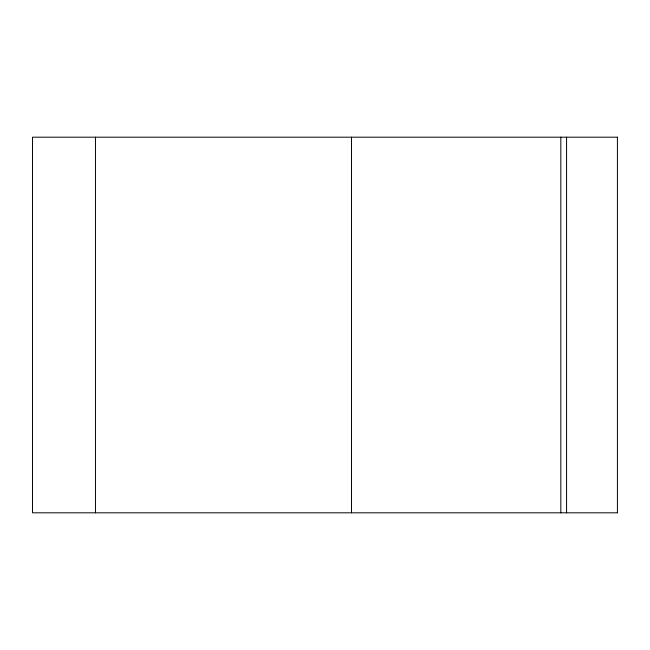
<?xml version="1.0" encoding="UTF-8"?>
<svg xmlns="http://www.w3.org/2000/svg" width="650" height="650" viewBox="0 0 650 650"><rect width="100%" height="100%" fill="white"/><g stroke="black" fill="none" stroke-linecap="round" stroke-linejoin="round"><path stroke-width="0.97" d="M617.5 137.191L32.5 137.191L32.5 512.809L617.5 512.809M617.411 137.191L617.411 512.809M566.572 137.191L566.572 512.809M560.828 137.191L560.828 512.809M351.52 137.191L351.52 512.809M95.461 137.191L95.461 512.809"/></g></svg>
